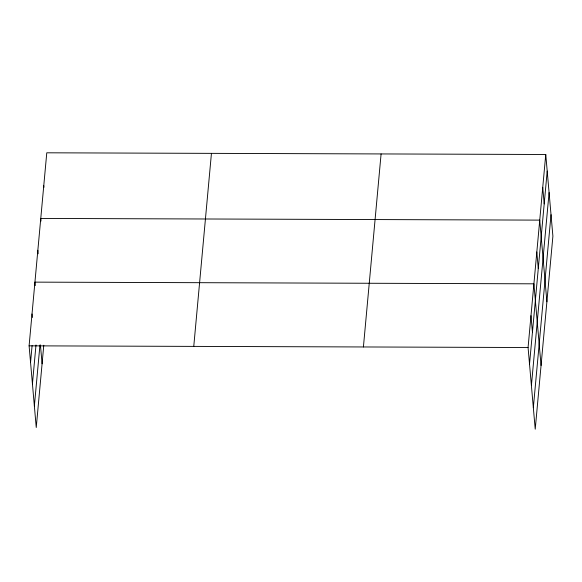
<?xml version="1.0" encoding="UTF-8"?>
<svg xmlns="http://www.w3.org/2000/svg" width="582" height="582" viewBox="0 0 582 582"><rect width="100%" height="100%" fill="white"/><g stroke="black" fill="none" stroke-linecap="round" stroke-linejoin="round"><path stroke-width="0.87" d="M43.781 345.228L36.244 427.508L29.1 345.832L46.778 152.804L545.756 154.492L552.9 236.168L535.222 429.196L528.07 347.519L545.756 154.492M30.555 362.433L32.09 345.628M32.432 383.909L35.997 344.981M34.367 406.032L39.962 344.988M193.762 346.392L211.441 153.364M363.415 346.967L381.094 153.939M529.525 364.121L547.204 171.093M531.402 385.597L549.088 192.569M533.338 407.72L551.023 214.693M29.1 345.832L528.07 347.519M542.751 187.309L544.199 203.911M546.891 301.796L539.74 220.12L40.769 218.432L41.002 221.058M536.822 251.97L538.277 268.571M541.056 365.496L533.905 283.82L34.935 282.132L35.24 285.631M530.988 315.67L532.443 332.271M43.774 185.622L43.926 187.368M37.852 250.282L38.157 253.781M40.434 345.017L42.079 363.808M32.017 313.982L32.323 317.481"/></g></svg>
